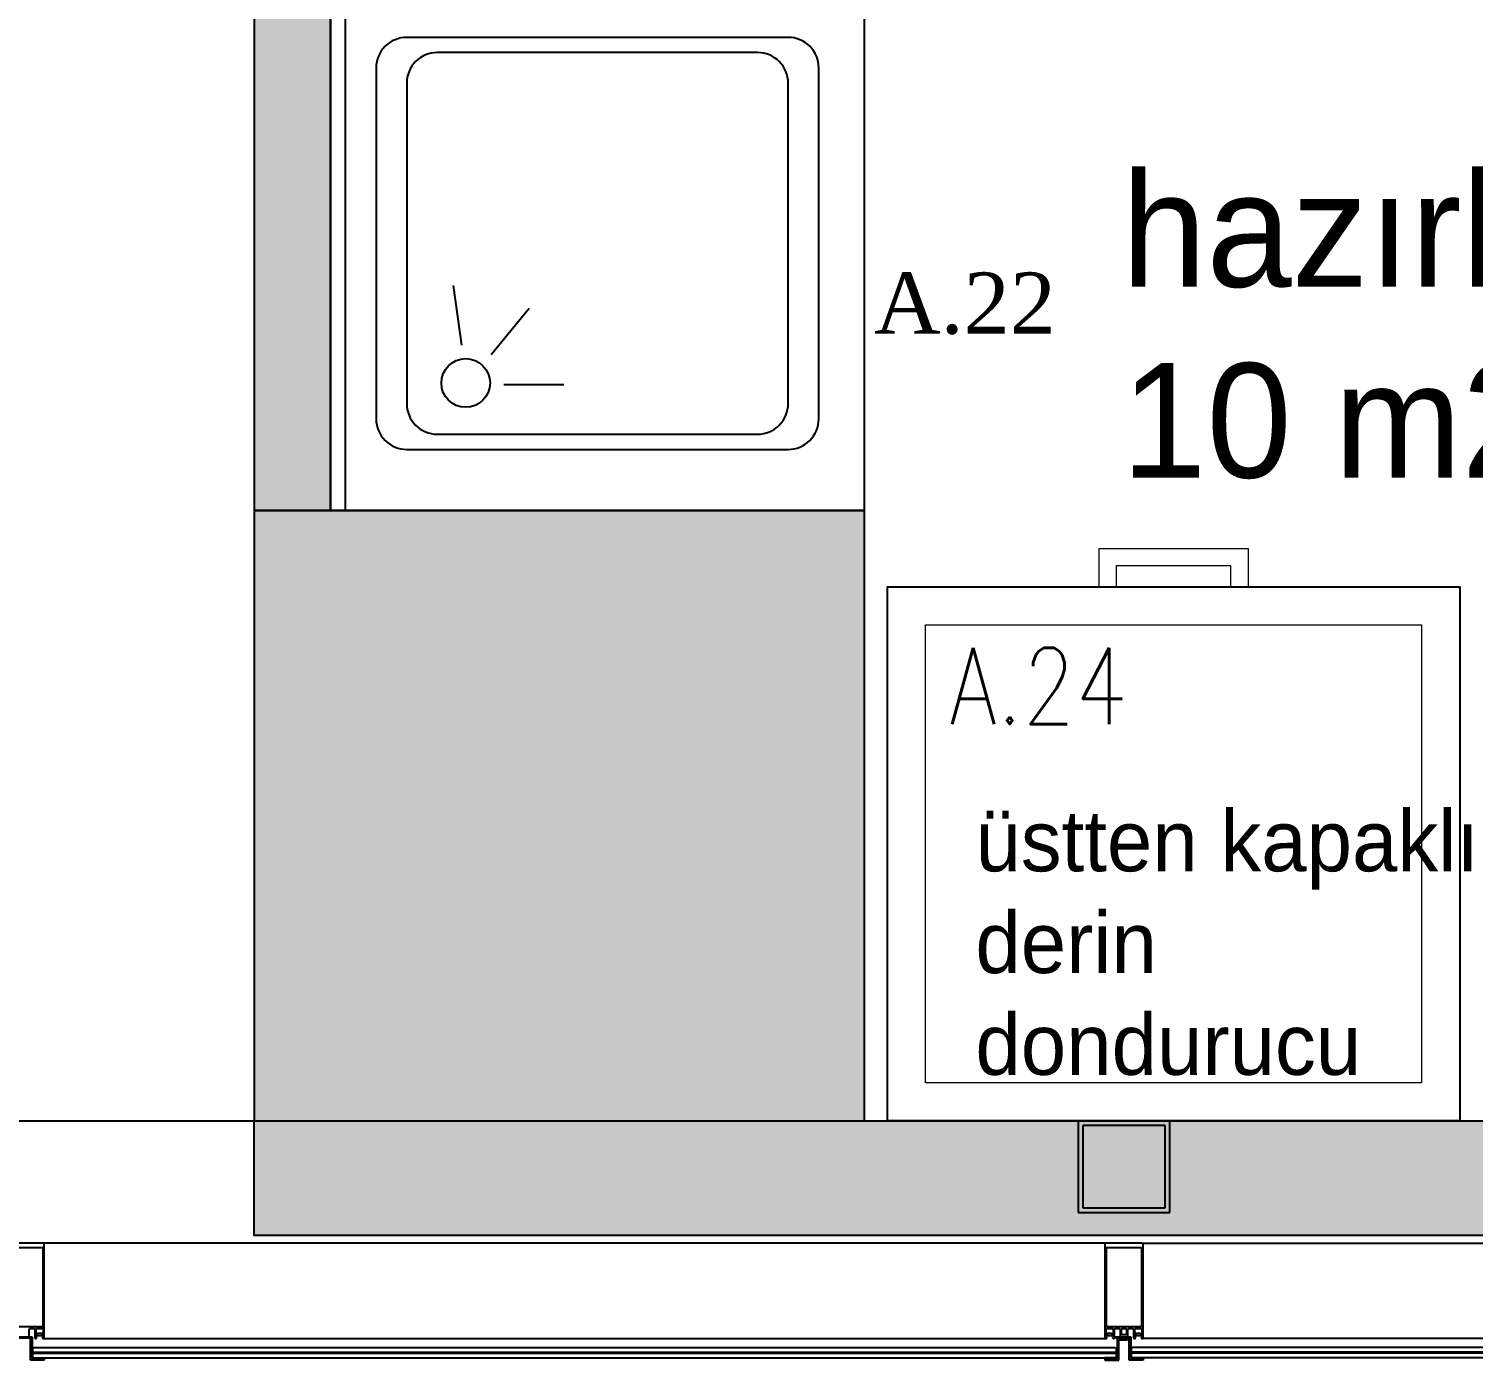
# Model space of a CAD drawing. Header units: inches. Extents: x 19839 to 37459, y -6108 to 838.
# Drawn here: x 34273.2 to 34462.5, y -4469.8 to -4295.4 of the extents above; entities that cross this region are included whole.
import ezdxf
from ezdxf.enums import TextEntityAlignment as Align

# ---------------------------------------------------------------- set-up
doc = ezdxf.new("R2010")
doc.units = ezdxf.units.IN
doc.header["$MEASUREMENT"] = 0
for name, color, linetype in [('-DWG_ANA', 7, 'Continuous'), ('01_Existing Wall Hatch', 251, 'Continuous'), ('192L00F11-S$1$2-sps-rcn', 2, 'Continuous'), ('AVM100_CEPHE_CELIK-TASIYICI-DUSEY', 2, 'Continuous'), ('AVM100_CEPHE_CELIK-TASIYICI-YATAY', 112, 'Continuous'), ('GYPSUM-ATA', 11, 'Continuous'), ('Kıtc-002 Çizgi', 7, 'Continuous'), ('S2000-026 Antet Yazı', 7, 'Continuous'), ('SANITARY-ATA', 144, 'Continuous'), ('TXT-ATA', 7, 'Continuous')]:
    doc.layers.add(name, color=color, linetype=linetype)
doc.layers.add('-DWG_DETAY1', color=7, linetype='Continuous', lineweight=9)
doc.layers.add('NO', color=7, linetype='Continuous', lineweight=30)
doc.styles.add('ATA', font='GOTHIC.TTF')
doc.styles.add('ROMANS', font='romans.shx', dxfattribs={"width": 0.8})
doc.styles.get("Standard").update_dxf_attribs({"font": 'arial.ttf'})

# ---------------------------------------------------------------- blocks, each defined once
blk = doc.blocks.new('asma 2')
at = {"layer": '01_Existing Wall Hatch'}
h = blk.add_hatch(color=0, dxfattribs=at)
h.dxf.hatch_style = 1
h.paths.add_polyline_path([(38803.74, 3733.95), (38723.74, 3733.95), (38723.74, 3653.95), (38803.74, 3653.95)])
at = {"color": 0}
for p, q in [((38696.1, 3637.95, 0), (38691.39, 3637.95, 0)), ((38696.21, 3637.91, 0), (38696.1, 3637.95, 0)), ((38835.39, 3637.95, 0), (38696.1, 3637.95)), ((38696.25, 3637.8, 0), (38696.21, 3637.91, 0)), ((38835.29, 3637.9, 0), (38835.25, 3637.8, 0)), ((38835.39, 3637.95, 0), (38835.29, 3637.9, 0)), ((38840.1, 3637.95, 0), (38835.39, 3637.95, 0)), ((38840.21, 3637.91, 0), (38840.1, 3637.95, 0)), ((38840.1, 3637.95, 0), (38979.39, 3637.95)), ((38840.25, 3637.8, 0), (38840.21, 3637.91, 0)), ((38691.46, 3637.37, 0), (38696.04, 3637.37, 0)), ((38696.04, 3637.37, 0), (38696.04, 3626.98, 0)), ((38696.25, 3625.45, 0), (38696.25, 3637.8, 0)), ((38835.25, 3637.8, 0), (38835.25, 3625.45, 0)), ((38835.46, 3626.98, 0), (38835.46, 3637.37, 0)), ((38835.46, 3637.37, 0), (38840.04, 3637.37, 0)), ((38840.04, 3637.37, 0), (38840.04, 3626.98, 0)), ((38840.25, 3625.45, 0), (38840.25, 3637.8, 0)), ((38696.04, 3626.98, 0), (38691.46, 3626.98, 0)), ((38694.25, 3626.6, 0), (38694.31, 3626.72, 0)), ((38694.25, 3625.68, 0), (38694.25, 3626.6, 0)), ((38694.31, 3626.72, 0), (38694.4, 3626.75, 0)), ((38694.4, 3626.75, 0), (38694.96, 3626.75, 0)), ((38694.96, 3626.75, 0), (38695.01, 3626.7, 0)), ((38695.01, 3626.7, 0), (38695.01, 3625.49, 0)), ((38695.16, 3626.75, 0), (38695.61, 3626.75, 0)), ((38695.16, 3626.18, 0), (38695.16, 3626.75, 0)), ((38695.61, 3626.75, 0), (38695.63, 3626.77, 0)), ((38695.63, 3626.77, 0), (38695.66, 3626.75, 0)), ((38695.66, 3626.75, 0), (38696.1, 3626.75, 0)), ((38696.1, 3626.75, 0), (38696.1, 3626.18, 0)), ((38835.4, 3626.18, 0), (38835.4, 3626.75, 0)), ((38835.4, 3626.75, 0), (38835.85, 3626.75, 0)), ((38840.04, 3626.98, 0), (38835.46, 3626.98, 0)), ((38835.85, 3626.75, 0), (38835.87, 3626.77, 0)), ((38835.87, 3626.77, 0), (38835.9, 3626.75, 0)), ((38835.9, 3626.75, 0), (38836.34, 3626.75, 0)), ((38836.34, 3626.75, 0), (38836.34, 3626.18, 0)), ((38836.49, 3626.7, 0), (38836.54, 3626.75, 0)), ((38836.49, 3625.49, 0), (38836.49, 3626.7, 0)), ((38836.54, 3626.75, 0), (38837.1, 3626.75, 0)), ((38837.1, 3626.75, 0), (38837.22, 3626.7, 0)), ((38837.22, 3626.7, 0), (38837.25, 3626.6, 0)), ((38837.25, 3626.6, 0), (38837.25, 3625.68, 0)), ((38837.43, 3626.7, 0), (38837.48, 3626.75, 0)), ((38837.43, 3625.96, 0), (38837.43, 3626.7, 0)), ((38837.48, 3626.75, 0), (38838.02, 3626.75, 0)), ((38838.02, 3626.75, 0), (38838.07, 3626.7, 0)), ((38838.07, 3626.7, 0), (38838.07, 3625.96, 0)), ((38838.25, 3626.6, 0), (38838.31, 3626.72, 0)), ((38838.25, 3625.68, 0), (38838.25, 3626.6, 0)), ((38838.31, 3626.72, 0), (38838.4, 3626.75, 0)), ((38838.4, 3626.75, 0), (38838.96, 3626.75, 0)), ((38838.96, 3626.75, 0), (38839.01, 3626.7, 0)), ((38839.01, 3626.7, 0), (38839.01, 3625.49, 0)), ((38839.16, 3626.75, 0), (38839.61, 3626.75, 0)), ((38839.16, 3626.18, 0), (38839.16, 3626.75, 0)), ((38839.61, 3626.75, 0), (38839.63, 3626.77, 0)), ((38839.63, 3626.77, 0), (38839.66, 3626.75, 0)), ((38839.66, 3626.75, 0), (38840.1, 3626.75, 0)), ((38840.1, 3626.75, 0), (38840.1, 3626.18, 0)), ((38692.64, 3625.68, 0), (38694.64, 3625.68, 0)), ((38694.44, 3625.48, 0), (38692.64, 3625.48, 0)), ((38694.44, 3622.62, 0), (38694.44, 3625.48, 0)), ((38694.64, 3625.68, 0), (38694.64, 3622.82, 0)), ((38695.01, 3625.49, 0), (38695.06, 3625.44, 0)), ((38695.06, 3625.44, 0), (38695.19, 3625.44, 0)), ((38695.28, 3626.18, 0), (38695.16, 3626.18, 0)), ((38695.16, 3625.59, 0), (38695.16, 3625.86, 0)), ((38695.16, 3625.86, 0), (38695.61, 3625.86, 0)), ((38695.28, 3625.59, 0), (38695.16, 3625.59, 0)), ((38695.19, 3625.44, 0), (38695.28, 3625.53, 0)), ((38695.21, 3626, 0), (38695.22, 3626.06, 0)), ((38695.25, 3625.97, 0), (38695.21, 3626, 0)), ((38695.22, 3626.06, 0), (38695.28, 3626.12, 0)), ((38695.29, 3625.99, 0), (38695.25, 3625.97, 0)), ((38695.28, 3626.12, 0), (38695.28, 3626.18, 0)), ((38695.28, 3625.53, 0), (38695.28, 3625.59, 0)), ((38695.39, 3626.09, 0), (38695.29, 3625.99, 0)), ((38695.46, 3626.12, 0), (38695.39, 3626.09, 0)), ((38695.8, 3626.12, 0), (38695.46, 3626.12, 0)), ((38695.61, 3625.86, 0), (38695.63, 3625.88, 0)), ((38695.63, 3625.88, 0), (38695.66, 3625.86, 0)), ((38695.66, 3625.86, 0), (38696.1, 3625.86, 0)), ((38695.87, 3626.09, 0), (38695.8, 3626.12, 0)), ((38695.98, 3625.99, 0), (38695.87, 3626.09, 0)), ((38696.1, 3626.18, 0), (38695.98, 3626.18, 0)), ((38695.98, 3626.18, 0), (38695.98, 3626.12, 0)), ((38695.98, 3626.12, 0), (38696.05, 3626.06, 0)), ((38696.01, 3625.97, 0), (38695.98, 3625.99, 0)), ((38696.1, 3625.59, 0), (38695.98, 3625.59, 0)), ((38695.98, 3625.59, 0), (38695.98, 3625.53, 0)), ((38695.98, 3625.53, 0), (38696.06, 3625.45, 0)), ((38696.06, 3626, 0), (38696.01, 3625.97, 0)), ((38696.05, 3626.06, 0), (38696.06, 3626, 0)), ((38696.06, 3625.45, 0), (38696.25, 3625.45, 0)), ((38696.1, 3625.86, 0), (38696.1, 3625.59, 0)), ((38696.25, 3625.45), (38835.25, 3625.45, 0)), ((38835.25, 3625.45, 0), (38835.44, 3625.45, 0)), ((38835.52, 3626.18, 0), (38835.4, 3626.18, 0)), ((38835.4, 3625.59, 0), (38835.4, 3625.86, 0)), ((38835.4, 3625.86, 0), (38835.85, 3625.86, 0)), ((38835.52, 3625.59, 0), (38835.4, 3625.59, 0)), ((38835.44, 3625.45, 0), (38835.52, 3625.53, 0)), ((38835.45, 3626, 0), (38835.46, 3626.06, 0)), ((38835.49, 3625.97, 0), (38835.45, 3626, 0)), ((38835.46, 3626.06, 0), (38835.52, 3626.12, 0)), ((38835.53, 3625.99, 0), (38835.49, 3625.97, 0)), ((38835.52, 3626.12, 0), (38835.52, 3626.18, 0)), ((38835.52, 3625.53, 0), (38835.52, 3625.59, 0)), ((38835.63, 3626.09, 0), (38835.53, 3625.99, 0)), ((38835.7, 3626.12, 0), (38835.63, 3626.09, 0)), ((38836.04, 3626.12, 0), (38835.7, 3626.12, 0)), ((38835.85, 3625.86, 0), (38835.87, 3625.88, 0)), ((38835.87, 3625.88, 0), (38835.9, 3625.86, 0)), ((38835.9, 3625.86, 0), (38836.34, 3625.86, 0)), ((38836.11, 3626.09, 0), (38836.04, 3626.12, 0)), ((38836.22, 3625.99, 0), (38836.11, 3626.09, 0)), ((38836.34, 3626.18, 0), (38836.22, 3626.18, 0)), ((38836.22, 3626.18, 0), (38836.22, 3626.12, 0)), ((38836.22, 3626.12, 0), (38836.29, 3626.06, 0)), ((38836.25, 3625.97, 0), (38836.22, 3625.99, 0)), ((38836.34, 3625.59, 0), (38836.22, 3625.59, 0)), ((38836.22, 3625.59, 0), (38836.22, 3625.53, 0)), ((38836.22, 3625.53, 0), (38836.31, 3625.44, 0)), ((38836.3, 3626, 0), (38836.25, 3625.97, 0)), ((38836.29, 3626.06, 0), (38836.3, 3626, 0)), ((38836.31, 3625.44, 0), (38836.44, 3625.44, 0)), ((38836.34, 3625.86, 0), (38836.34, 3625.59, 0)), ((38836.44, 3625.44, 0), (38836.49, 3625.49, 0)), ((38836.64, 3625.68, 0), (38838.64, 3625.68, 0)), ((38836.64, 3625.48, 0), (38836.64, 3625.68, 0)), ((38838.44, 3625.48, 0), (38836.64, 3625.48, 0)), ((38838.2, 3625.48, 0), (38836.86, 3625.48, 0)), ((38836.86, 3625.48, 0), (38836.86, 3622.82, 0)), ((38837.06, 3622.62, 0), (38837.06, 3625.28, 0)), ((38837.06, 3625.28, 0), (38838.2, 3625.28, 0)), ((38837.48, 3625.91, 0), (38837.43, 3625.96, 0)), ((38838.02, 3625.91, 0), (38837.48, 3625.91, 0)), ((38838.07, 3625.96, 0), (38838.02, 3625.91, 0)), ((38838.2, 3625.28, 0), (38838.2, 3625.48, 0)), ((38838.44, 3622.62, 0), (38838.44, 3625.48, 0)), ((38838.64, 3625.68, 0), (38838.64, 3622.82, 0)), ((38839.01, 3625.49, 0), (38839.06, 3625.44, 0)), ((38839.06, 3625.44, 0), (38839.19, 3625.44, 0)), ((38839.28, 3626.18, 0), (38839.16, 3626.18, 0)), ((38839.16, 3625.59, 0), (38839.16, 3625.86, 0)), ((38839.16, 3625.86, 0), (38839.61, 3625.86, 0)), ((38839.28, 3625.59, 0), (38839.16, 3625.59, 0)), ((38839.19, 3625.44, 0), (38839.28, 3625.53, 0)), ((38839.21, 3626, 0), (38839.22, 3626.06, 0)), ((38839.25, 3625.97, 0), (38839.21, 3626, 0)), ((38839.22, 3626.06, 0), (38839.28, 3626.12, 0)), ((38839.29, 3625.99, 0), (38839.25, 3625.97, 0)), ((38839.28, 3626.12, 0), (38839.28, 3626.18, 0)), ((38839.28, 3625.53, 0), (38839.28, 3625.59, 0)), ((38839.39, 3626.09, 0), (38839.29, 3625.99, 0)), ((38839.46, 3626.12, 0), (38839.39, 3626.09, 0)), ((38839.8, 3626.12, 0), (38839.46, 3626.12, 0)), ((38839.61, 3625.86, 0), (38839.63, 3625.88, 0)), ((38839.63, 3625.88, 0), (38839.66, 3625.86, 0)), ((38839.66, 3625.86, 0), (38840.1, 3625.86, 0)), ((38839.87, 3626.09, 0), (38839.8, 3626.12, 0)), ((38839.98, 3625.99, 0), (38839.87, 3626.09, 0)), ((38840.1, 3626.18, 0), (38839.98, 3626.18, 0)), ((38839.98, 3626.18, 0), (38839.98, 3626.12, 0)), ((38839.98, 3626.12, 0), (38840.05, 3626.06, 0)), ((38840.01, 3625.97, 0), (38839.98, 3625.99, 0)), ((38840.1, 3625.59, 0), (38839.98, 3625.59, 0)), ((38839.98, 3625.59, 0), (38839.98, 3625.53, 0)), ((38839.98, 3625.53, 0), (38840.06, 3625.45, 0)), ((38840.06, 3626, 0), (38840.01, 3625.97, 0)), ((38840.05, 3626.06, 0), (38840.06, 3626, 0)), ((38840.06, 3625.45, 0), (38840.25, 3625.45, 0)), ((38840.1, 3625.86, 0), (38840.1, 3625.59, 0)), ((38979.24, 3625.45), (38840.24, 3625.45, 0)), ((38694.64, 3624.13, 0), (38694.68, 3624.17, 0)), ((38694.64, 3624.09, 0), (38694.73, 3624.17, 0)), ((38694.74, 3624.17, 0), (38694.64, 3624.17, 0)), ((38694.64, 3624.17, 0), (38694.64, 3623.03, 0)), ((38694.64, 3624.04, 0), (38694.74, 3624.14, 0)), ((38694.74, 3624.04, 0), (38694.64, 3624.14, 0)), ((38694.64, 3624, 0), (38694.74, 3624.1, 0)), ((38694.74, 3624, 0), (38694.64, 3624.1, 0)), ((38694.64, 3623.95, 0), (38694.74, 3624.05, 0)), ((38694.74, 3623.95, 0), (38694.64, 3624.05, 0)), ((38694.64, 3623.91, 0), (38694.74, 3624.01, 0)), ((38694.74, 3623.91, 0), (38694.64, 3624.01, 0)), ((38694.64, 3623.86, 0), (38694.74, 3623.96, 0)), ((38694.74, 3623.86, 0), (38694.64, 3623.96, 0)), ((38694.64, 3623.82, 0), (38694.74, 3623.92, 0)), ((38694.74, 3623.82, 0), (38694.64, 3623.92, 0)), ((38694.64, 3623.77, 0), (38694.74, 3623.87, 0)), ((38694.74, 3623.77, 0), (38694.64, 3623.87, 0)), ((38694.64, 3623.73, 0), (38694.74, 3623.83, 0)), ((38694.74, 3623.73, 0), (38694.64, 3623.83, 0)), ((38694.64, 3623.68, 0), (38694.74, 3623.78, 0)), ((38694.74, 3623.68, 0), (38694.64, 3623.78, 0)), ((38694.64, 3623.64, 0), (38694.74, 3623.74, 0)), ((38694.74, 3623.64, 0), (38694.64, 3623.74, 0)), ((38694.64, 3623.59, 0), (38694.74, 3623.69, 0)), ((38694.74, 3623.59, 0), (38694.64, 3623.69, 0)), ((38694.64, 3623.55, 0), (38694.74, 3623.65, 0)), ((38694.74, 3623.55, 0), (38694.64, 3623.65, 0)), ((38694.64, 3623.5, 0), (38694.74, 3623.6, 0)), ((38694.74, 3623.5, 0), (38694.64, 3623.6, 0)), ((38694.64, 3623.46, 0), (38694.74, 3623.56, 0)), ((38694.74, 3623.46, 0), (38694.64, 3623.56, 0)), ((38694.64, 3623.41, 0), (38694.74, 3623.51, 0)), ((38694.74, 3623.41, 0), (38694.64, 3623.51, 0)), ((38694.64, 3623.37, 0), (38694.74, 3623.47, 0)), ((38694.74, 3623.37, 0), (38694.64, 3623.47, 0)), ((38694.64, 3623.32, 0), (38694.74, 3623.42, 0)), ((38694.74, 3623.32, 0), (38694.64, 3623.42, 0)), ((38694.64, 3623.28, 0), (38694.74, 3623.38, 0)), ((38694.74, 3623.28, 0), (38694.64, 3623.38, 0)), ((38694.64, 3623.23, 0), (38694.74, 3623.33, 0)), ((38694.74, 3623.23, 0), (38694.64, 3623.33, 0)), ((38694.64, 3623.19, 0), (38694.74, 3623.29, 0)), ((38694.74, 3623.19, 0), (38694.64, 3623.29, 0)), ((38694.64, 3623.14, 0), (38694.74, 3623.24, 0)), ((38694.74, 3623.14, 0), (38694.64, 3623.24, 0)), ((38694.64, 3623.1, 0), (38694.74, 3623.2, 0)), ((38694.74, 3623.1, 0), (38694.64, 3623.2, 0)), ((38694.64, 3623.05, 0), (38694.74, 3623.15, 0)), ((38694.74, 3623.05, 0), (38694.64, 3623.15, 0)), ((38694.72, 3623.03, 0), (38694.64, 3623.11, 0)), ((38694.68, 3623.03, 0), (38694.64, 3623.06, 0)), ((38694.64, 3623.03, 0), (38694.74, 3623.03, 0)), ((38694.64, 3622.82, 0), (38696.25, 3622.82, 0)), ((38694.74, 3624.09, 0), (38694.66, 3624.17, 0)), ((38694.67, 3623.03, 0), (38694.74, 3623.11, 0)), ((38694.74, 3624.13, 0), (38694.71, 3624.17, 0)), ((38694.71, 3623.03, 0), (38694.74, 3623.06, 0)), ((38694.84, 3624.27, 0), (38694.74, 3624.17, 0)), ((38694.74, 3623.02, 0), (38694.74, 3624.17, 0)), ((38694.74, 3623.03, 0), (38694.74, 3624.17, 0)), ((38694.74, 3623.67, 0), (38836.74, 3623.67, 0)), ((38694.74, 3623.52, 0), (38836.74, 3623.52, 0)), ((38694.84, 3622.92, 0), (38694.74, 3623.02, 0)), ((38694.84, 3624.27, 0), (38836.64, 3624.27, 0)), ((38694.84, 3622.92, 0), (38836.64, 3622.92, 0)), ((38694.84, 3622.9, 0), (38694.87, 3622.92, 0)), ((38694.84, 3622.85, 0), (38694.91, 3622.92, 0)), ((38694.84, 3622.92, 0), (38696.25, 3622.92, 0)), ((38694.84, 3622.82, 0), (38694.84, 3622.92, 0)), ((38694.94, 3622.82, 0), (38694.84, 3622.91, 0)), ((38694.89, 3622.82, 0), (38694.84, 3622.86, 0)), ((38694.85, 3622.82, 0), (38694.84, 3622.82, 0)), ((38696.25, 3622.82, 0), (38694.84, 3622.82, 0)), ((38694.85, 3622.82, 0), (38694.95, 3622.92, 0)), ((38694.98, 3622.82, 0), (38694.88, 3622.92, 0)), ((38694.9, 3622.82, 0), (38695, 3622.92, 0)), ((38695.03, 3622.82, 0), (38694.93, 3622.92, 0)), ((38694.94, 3622.82, 0), (38695.04, 3622.92, 0)), ((38695.07, 3622.82, 0), (38694.97, 3622.92, 0)), ((38694.99, 3622.82, 0), (38695.09, 3622.92, 0)), ((38695.12, 3622.82, 0), (38695.02, 3622.92, 0)), ((38695.03, 3622.82, 0), (38695.13, 3622.92, 0)), ((38695.16, 3622.82, 0), (38695.06, 3622.92, 0)), ((38695.08, 3622.82, 0), (38695.18, 3622.92, 0)), ((38695.21, 3622.82, 0), (38695.11, 3622.92, 0)), ((38695.12, 3622.82, 0), (38695.22, 3622.92, 0)), ((38695.25, 3622.82, 0), (38695.15, 3622.92, 0)), ((38695.17, 3622.82, 0), (38695.27, 3622.92, 0)), ((38695.3, 3622.82, 0), (38695.2, 3622.92, 0)), ((38695.21, 3622.82, 0), (38695.31, 3622.92, 0)), ((38695.34, 3622.82, 0), (38695.24, 3622.92, 0)), ((38695.26, 3622.82, 0), (38695.36, 3622.92, 0)), ((38695.39, 3622.82, 0), (38695.29, 3622.92, 0)), ((38695.3, 3622.82, 0), (38695.4, 3622.92, 0)), ((38695.43, 3622.82, 0), (38695.33, 3622.92, 0)), ((38695.35, 3622.82, 0), (38695.45, 3622.92, 0)), ((38695.48, 3622.82, 0), (38695.38, 3622.92, 0)), ((38695.39, 3622.82, 0), (38695.49, 3622.92, 0)), ((38695.52, 3622.82, 0), (38695.42, 3622.92, 0)), ((38695.44, 3622.82, 0), (38695.54, 3622.92, 0)), ((38695.57, 3622.82, 0), (38695.47, 3622.92, 0)), ((38695.48, 3622.82, 0), (38695.58, 3622.92, 0)), ((38695.61, 3622.82, 0), (38695.51, 3622.92, 0)), ((38695.53, 3622.82, 0), (38695.63, 3622.92, 0)), ((38695.66, 3622.82, 0), (38695.56, 3622.92, 0)), ((38695.57, 3622.82, 0), (38695.67, 3622.92, 0)), ((38695.7, 3622.82, 0), (38695.6, 3622.92, 0)), ((38695.62, 3622.82, 0), (38695.72, 3622.92, 0)), ((38695.75, 3622.82, 0), (38695.65, 3622.92, 0)), ((38695.66, 3622.82, 0), (38695.76, 3622.92, 0)), ((38695.79, 3622.82, 0), (38695.69, 3622.92, 0)), ((38695.71, 3622.82, 0), (38695.81, 3622.92, 0)), ((38695.84, 3622.82, 0), (38695.74, 3622.92, 0)), ((38695.75, 3622.82, 0), (38695.85, 3622.92, 0)), ((38695.88, 3622.82, 0), (38695.78, 3622.92, 0)), ((38695.8, 3622.82, 0), (38695.9, 3622.92, 0)), ((38695.93, 3622.82, 0), (38695.83, 3622.92, 0)), ((38695.84, 3622.82, 0), (38695.94, 3622.92, 0)), ((38695.97, 3622.82, 0), (38695.87, 3622.92, 0)), ((38695.89, 3622.82, 0), (38695.99, 3622.92, 0)), ((38696.02, 3622.82, 0), (38695.92, 3622.92, 0)), ((38695.93, 3622.82, 0), (38696.03, 3622.92, 0)), ((38696.06, 3622.82, 0), (38695.96, 3622.92, 0)), ((38695.98, 3622.82, 0), (38696.08, 3622.92, 0)), ((38696.1, 3622.82, 0), (38696, 3622.92, 0)), ((38696.02, 3622.82, 0), (38696.12, 3622.92, 0)), ((38696.15, 3622.82, 0), (38696.05, 3622.92, 0)), ((38696.07, 3622.82, 0), (38696.17, 3622.92, 0)), ((38696.19, 3622.82, 0), (38696.09, 3622.92, 0)), ((38696.11, 3622.82, 0), (38696.21, 3622.92, 0)), ((38696.24, 3622.82, 0), (38696.14, 3622.92, 0)), ((38696.16, 3622.82, 0), (38696.25, 3622.91, 0)), ((38696.25, 3622.85, 0), (38696.18, 3622.92, 0)), ((38696.2, 3622.82, 0), (38696.25, 3622.87, 0)), ((38696.25, 3622.89, 0), (38696.23, 3622.92, 0)), ((38696.25, 3622.92, 0), (38696.25, 3622.82, 0)), ((38696.25, 3622.82, 0), (38696.25, 3622.82, 0)), ((38696.25, 3622.82, 0), (38696.25, 3622.62, 0)), ((38835.25, 3622.89, 0), (38835.27, 3622.92, 0)), ((38835.25, 3622.85, 0), (38835.32, 3622.92, 0)), ((38836.66, 3622.92, 0), (38835.25, 3622.92, 0)), ((38835.25, 3622.92, 0), (38835.25, 3622.82, 0)), ((38835.35, 3622.82, 0), (38835.25, 3622.91, 0)), ((38835.3, 3622.82, 0), (38835.25, 3622.87, 0)), ((38835.26, 3622.82, 0), (38835.25, 3622.82, 0)), ((38835.25, 3622.82, 0), (38836.66, 3622.82, 0)), ((38836.86, 3622.82, 0), (38835.25, 3622.82, 0)), ((38835.25, 3622.82, 0), (38835.25, 3622.62, 0)), ((38835.26, 3622.82, 0), (38835.36, 3622.92, 0)), ((38835.39, 3622.82, 0), (38835.29, 3622.92, 0)), ((38835.31, 3622.82, 0), (38835.41, 3622.92, 0)), ((38835.44, 3622.82, 0), (38835.34, 3622.92, 0)), ((38835.35, 3622.82, 0), (38835.45, 3622.92, 0)), ((38835.48, 3622.82, 0), (38835.38, 3622.92, 0)), ((38835.4, 3622.82, 0), (38835.5, 3622.92, 0)), ((38835.53, 3622.82, 0), (38835.43, 3622.92, 0)), ((38835.44, 3622.82, 0), (38835.54, 3622.92, 0)), ((38835.57, 3622.82, 0), (38835.47, 3622.92, 0)), ((38835.49, 3622.82, 0), (38835.59, 3622.92, 0)), ((38835.62, 3622.82, 0), (38835.52, 3622.92, 0)), ((38835.53, 3622.82, 0), (38835.63, 3622.92, 0)), ((38835.66, 3622.82, 0), (38835.56, 3622.92, 0)), ((38835.58, 3622.82, 0), (38835.68, 3622.92, 0)), ((38835.7, 3622.82, 0), (38835.6, 3622.92, 0)), ((38835.62, 3622.82, 0), (38835.72, 3622.92, 0)), ((38835.75, 3622.82, 0), (38835.65, 3622.92, 0)), ((38835.67, 3622.82, 0), (38835.77, 3622.92, 0)), ((38835.79, 3622.82, 0), (38835.69, 3622.92, 0)), ((38835.71, 3622.82, 0), (38835.81, 3622.92, 0)), ((38835.84, 3622.82, 0), (38835.74, 3622.92, 0)), ((38835.76, 3622.82, 0), (38835.86, 3622.92, 0)), ((38835.88, 3622.82, 0), (38835.78, 3622.92, 0)), ((38835.8, 3622.82, 0), (38835.9, 3622.92, 0)), ((38835.93, 3622.82, 0), (38835.83, 3622.92, 0)), ((38835.85, 3622.82, 0), (38835.95, 3622.92, 0)), ((38835.97, 3622.82, 0), (38835.87, 3622.92, 0)), ((38835.89, 3622.82, 0), (38835.99, 3622.92, 0)), ((38836.02, 3622.82, 0), (38835.92, 3622.92, 0)), ((38835.94, 3622.82, 0), (38836.04, 3622.92, 0)), ((38836.06, 3622.82, 0), (38835.96, 3622.92, 0)), ((38835.98, 3622.82, 0), (38836.08, 3622.92, 0)), ((38836.11, 3622.82, 0), (38836.01, 3622.92, 0)), ((38836.03, 3622.82, 0), (38836.13, 3622.92, 0)), ((38836.15, 3622.82, 0), (38836.05, 3622.92, 0)), ((38836.07, 3622.82, 0), (38836.17, 3622.92, 0)), ((38836.2, 3622.82, 0), (38836.1, 3622.92, 0)), ((38836.12, 3622.82, 0), (38836.22, 3622.92, 0)), ((38836.24, 3622.82, 0), (38836.14, 3622.92, 0)), ((38836.16, 3622.82, 0), (38836.26, 3622.92, 0)), ((38836.29, 3622.82, 0), (38836.19, 3622.92, 0)), ((38836.21, 3622.82, 0), (38836.31, 3622.92, 0)), ((38836.33, 3622.82, 0), (38836.23, 3622.92, 0)), ((38836.25, 3622.82, 0), (38836.35, 3622.92, 0)), ((38836.38, 3622.82, 0), (38836.28, 3622.92, 0)), ((38836.3, 3622.82, 0), (38836.4, 3622.92, 0)), ((38836.42, 3622.82, 0), (38836.32, 3622.92, 0)), ((38836.34, 3622.82, 0), (38836.44, 3622.92, 0)), ((38836.47, 3622.82, 0), (38836.37, 3622.92, 0)), ((38836.39, 3622.82, 0), (38836.49, 3622.92, 0)), ((38836.51, 3622.82, 0), (38836.41, 3622.92, 0)), ((38836.43, 3622.82, 0), (38836.53, 3622.92, 0)), ((38836.56, 3622.82, 0), (38836.46, 3622.92, 0)), ((38836.48, 3622.82, 0), (38836.58, 3622.92, 0)), ((38836.6, 3622.82, 0), (38836.5, 3622.92, 0)), ((38836.52, 3622.82, 0), (38836.62, 3622.92, 0)), ((38836.65, 3622.82, 0), (38836.55, 3622.92, 0)), ((38836.57, 3622.82, 0), (38836.66, 3622.91, 0)), ((38836.66, 3622.85, 0), (38836.59, 3622.92, 0)), ((38836.61, 3622.82, 0), (38836.66, 3622.86, 0)), ((38836.66, 3622.9, 0), (38836.64, 3622.92, 0)), ((38836.65, 3622.82, 0), (38836.66, 3622.82, 0)), ((38836.66, 3624.27, 0), (38836.76, 3624.17, 0)), ((38836.66, 3622.92, 0), (38836.76, 3623.02, 0)), ((38836.66, 3622.82, 0), (38836.66, 3622.92, 0)), ((38836.76, 3623.02, 0), (38836.76, 3624.17, 0)), ((38836.76, 3624.13, 0), (38836.79, 3624.17, 0)), ((38836.76, 3624.09, 0), (38836.84, 3624.17, 0)), ((38836.76, 3624.17, 0), (38836.86, 3624.17, 0)), ((38836.76, 3623.03, 0), (38836.76, 3624.17, 0)), ((38836.86, 3624.04, 0), (38836.76, 3624.14, 0)), ((38836.76, 3624.04, 0), (38836.86, 3624.14, 0)), ((38836.86, 3624, 0), (38836.76, 3624.1, 0)), ((38836.76, 3624, 0), (38836.86, 3624.1, 0)), ((38836.86, 3623.95, 0), (38836.76, 3624.05, 0)), ((38836.76, 3623.95, 0), (38836.86, 3624.05, 0)), ((38836.86, 3623.91, 0), (38836.76, 3624.01, 0)), ((38836.76, 3623.91, 0), (38836.86, 3624.01, 0)), ((38836.86, 3623.86, 0), (38836.76, 3623.96, 0)), ((38836.76, 3623.86, 0), (38836.86, 3623.96, 0)), ((38836.86, 3623.82, 0), (38836.76, 3623.92, 0)), ((38836.76, 3623.82, 0), (38836.86, 3623.92, 0)), ((38836.86, 3623.77, 0), (38836.76, 3623.87, 0)), ((38836.76, 3623.77, 0), (38836.86, 3623.87, 0)), ((38836.86, 3623.73, 0), (38836.76, 3623.83, 0)), ((38836.76, 3623.73, 0), (38836.86, 3623.83, 0)), ((38836.86, 3623.68, 0), (38836.76, 3623.78, 0)), ((38836.76, 3623.68, 0), (38836.86, 3623.78, 0)), ((38836.86, 3623.64, 0), (38836.76, 3623.74, 0)), ((38836.76, 3623.64, 0), (38836.86, 3623.74, 0)), ((38836.86, 3623.59, 0), (38836.76, 3623.69, 0)), ((38836.76, 3623.59, 0), (38836.86, 3623.69, 0)), ((38836.86, 3623.55, 0), (38836.76, 3623.65, 0)), ((38836.76, 3623.55, 0), (38836.86, 3623.65, 0)), ((38836.86, 3623.5, 0), (38836.76, 3623.6, 0)), ((38836.76, 3623.5, 0), (38836.86, 3623.6, 0)), ((38836.86, 3623.46, 0), (38836.76, 3623.56, 0)), ((38836.76, 3623.46, 0), (38836.86, 3623.56, 0)), ((38836.86, 3623.41, 0), (38836.76, 3623.51, 0)), ((38836.76, 3623.41, 0), (38836.86, 3623.51, 0)), ((38836.86, 3623.37, 0), (38836.76, 3623.47, 0)), ((38836.76, 3623.37, 0), (38836.86, 3623.47, 0)), ((38836.86, 3623.32, 0), (38836.76, 3623.42, 0)), ((38836.76, 3623.32, 0), (38836.86, 3623.42, 0)), ((38836.86, 3623.28, 0), (38836.76, 3623.38, 0)), ((38836.76, 3623.28, 0), (38836.86, 3623.38, 0)), ((38836.86, 3623.23, 0), (38836.76, 3623.33, 0)), ((38836.76, 3623.23, 0), (38836.86, 3623.33, 0)), ((38836.86, 3623.19, 0), (38836.76, 3623.29, 0)), ((38836.76, 3623.19, 0), (38836.86, 3623.29, 0)), ((38836.86, 3623.14, 0), (38836.76, 3623.24, 0)), ((38836.76, 3623.14, 0), (38836.86, 3623.24, 0)), ((38836.86, 3623.1, 0), (38836.76, 3623.2, 0)), ((38836.76, 3623.1, 0), (38836.86, 3623.2, 0)), ((38836.86, 3623.05, 0), (38836.76, 3623.15, 0)), ((38836.76, 3623.05, 0), (38836.86, 3623.15, 0)), ((38836.84, 3623.03, 0), (38836.76, 3623.11, 0)), ((38836.79, 3623.03, 0), (38836.76, 3623.06, 0)), ((38836.86, 3623.03, 0), (38836.76, 3623.03, 0)), ((38836.86, 3624.09, 0), (38836.78, 3624.17, 0)), ((38836.78, 3623.03, 0), (38836.86, 3623.11, 0)), ((38836.86, 3624.13, 0), (38836.82, 3624.17, 0)), ((38836.83, 3623.03, 0), (38836.86, 3623.06, 0)), ((38836.86, 3624.17, 0), (38836.86, 3623.03, 0)), ((38838.64, 3624.13, 0), (38838.68, 3624.17, 0)), ((38838.64, 3624.09, 0), (38838.73, 3624.17, 0)), ((38838.74, 3624.17, 0), (38838.64, 3624.17, 0)), ((38838.64, 3624.17, 0), (38838.64, 3623.03, 0)), ((38838.64, 3624.04, 0), (38838.74, 3624.14, 0)), ((38838.74, 3624.04, 0), (38838.64, 3624.14, 0)), ((38838.64, 3624, 0), (38838.74, 3624.1, 0)), ((38838.74, 3624, 0), (38838.64, 3624.1, 0)), ((38838.64, 3623.95, 0), (38838.74, 3624.05, 0)), ((38838.74, 3623.95, 0), (38838.64, 3624.05, 0)), ((38838.64, 3623.91, 0), (38838.74, 3624.01, 0)), ((38838.74, 3623.91, 0), (38838.64, 3624.01, 0)), ((38838.64, 3623.86, 0), (38838.74, 3623.96, 0)), ((38838.74, 3623.86, 0), (38838.64, 3623.96, 0)), ((38838.64, 3623.82, 0), (38838.74, 3623.92, 0)), ((38838.74, 3623.82, 0), (38838.64, 3623.92, 0)), ((38838.64, 3623.77, 0), (38838.74, 3623.87, 0)), ((38838.74, 3623.77, 0), (38838.64, 3623.87, 0)), ((38838.64, 3623.73, 0), (38838.74, 3623.83, 0)), ((38838.74, 3623.73, 0), (38838.64, 3623.83, 0)), ((38838.64, 3623.68, 0), (38838.74, 3623.78, 0)), ((38838.74, 3623.68, 0), (38838.64, 3623.78, 0)), ((38838.64, 3623.64, 0), (38838.74, 3623.74, 0)), ((38838.74, 3623.64, 0), (38838.64, 3623.74, 0)), ((38838.64, 3623.59, 0), (38838.74, 3623.69, 0)), ((38838.74, 3623.59, 0), (38838.64, 3623.69, 0)), ((38838.64, 3623.55, 0), (38838.74, 3623.65, 0)), ((38838.74, 3623.55, 0), (38838.64, 3623.65, 0)), ((38838.64, 3623.5, 0), (38838.74, 3623.6, 0)), ((38838.74, 3623.5, 0), (38838.64, 3623.6, 0)), ((38838.64, 3623.46, 0), (38838.74, 3623.56, 0)), ((38838.74, 3623.46, 0), (38838.64, 3623.56, 0)), ((38838.64, 3623.41, 0), (38838.74, 3623.51, 0)), ((38838.74, 3623.41, 0), (38838.64, 3623.51, 0)), ((38838.64, 3623.37, 0), (38838.74, 3623.47, 0)), ((38838.74, 3623.37, 0), (38838.64, 3623.47, 0)), ((38838.64, 3623.32, 0), (38838.74, 3623.42, 0)), ((38838.74, 3623.32, 0), (38838.64, 3623.42, 0)), ((38838.64, 3623.28, 0), (38838.74, 3623.38, 0)), ((38838.74, 3623.28, 0), (38838.64, 3623.38, 0)), ((38838.64, 3623.23, 0), (38838.74, 3623.33, 0)), ((38838.74, 3623.23, 0), (38838.64, 3623.33, 0)), ((38838.64, 3623.19, 0), (38838.74, 3623.29, 0)), ((38838.74, 3623.19, 0), (38838.64, 3623.29, 0)), ((38838.64, 3623.14, 0), (38838.74, 3623.24, 0)), ((38838.74, 3623.14, 0), (38838.64, 3623.24, 0)), ((38838.64, 3623.1, 0), (38838.74, 3623.2, 0)), ((38838.74, 3623.1, 0), (38838.64, 3623.2, 0)), ((38838.64, 3623.05, 0), (38838.74, 3623.15, 0)), ((38838.74, 3623.05, 0), (38838.64, 3623.15, 0)), ((38838.72, 3623.03, 0), (38838.64, 3623.11, 0)), ((38838.68, 3623.03, 0), (38838.64, 3623.06, 0)), ((38838.64, 3623.03, 0), (38838.74, 3623.03, 0)), ((38838.64, 3622.82, 0), (38840.25, 3622.82, 0)), ((38838.74, 3624.09, 0), (38838.66, 3624.17, 0)), ((38838.67, 3623.03, 0), (38838.74, 3623.11, 0)), ((38838.74, 3624.13, 0), (38838.71, 3624.17, 0)), ((38838.71, 3623.03, 0), (38838.74, 3623.06, 0)), ((38838.84, 3624.27, 0), (38838.74, 3624.17, 0)), ((38838.74, 3623.02, 0), (38838.74, 3624.17, 0)), ((38838.74, 3623.03, 0), (38838.74, 3624.17, 0)), ((38980.74, 3623.67, 0), (38838.74, 3623.67, 0)), ((38980.74, 3623.52, 0), (38838.74, 3623.52, 0)), ((38838.84, 3622.92, 0), (38838.74, 3623.02, 0)), ((38980.64, 3624.27, 0), (38838.84, 3624.27, 0)), ((38838.84, 3622.9, 0), (38838.87, 3622.92, 0)), ((38838.84, 3622.85, 0), (38838.91, 3622.92, 0)), ((38838.84, 3622.92, 0), (38840.25, 3622.92, 0)), ((38838.84, 3622.82, 0), (38838.84, 3622.92, 0)), ((38980.64, 3622.92, 0), (38838.84, 3622.92, 0)), ((38838.94, 3622.82, 0), (38838.84, 3622.91, 0)), ((38838.89, 3622.82, 0), (38838.84, 3622.86, 0)), ((38838.85, 3622.82, 0), (38838.84, 3622.82, 0)), ((38840.25, 3622.82, 0), (38838.84, 3622.82, 0)), ((38838.85, 3622.82, 0), (38838.95, 3622.92, 0)), ((38838.98, 3622.82, 0), (38838.88, 3622.92, 0)), ((38838.9, 3622.82, 0), (38839, 3622.92, 0)), ((38839.03, 3622.82, 0), (38838.93, 3622.92, 0)), ((38838.94, 3622.82, 0), (38839.04, 3622.92, 0)), ((38839.07, 3622.82, 0), (38838.97, 3622.92, 0)), ((38838.99, 3622.82, 0), (38839.09, 3622.92, 0)), ((38839.12, 3622.82, 0), (38839.02, 3622.92, 0)), ((38839.03, 3622.82, 0), (38839.13, 3622.92, 0)), ((38839.16, 3622.82, 0), (38839.06, 3622.92, 0)), ((38839.08, 3622.82, 0), (38839.18, 3622.92, 0)), ((38839.21, 3622.82, 0), (38839.11, 3622.92, 0)), ((38839.12, 3622.82, 0), (38839.22, 3622.92, 0)), ((38839.25, 3622.82, 0), (38839.15, 3622.92, 0)), ((38839.17, 3622.82, 0), (38839.27, 3622.92, 0)), ((38839.3, 3622.82, 0), (38839.2, 3622.92, 0)), ((38839.21, 3622.82, 0), (38839.31, 3622.92, 0)), ((38839.34, 3622.82, 0), (38839.24, 3622.92, 0)), ((38839.26, 3622.82, 0), (38839.36, 3622.92, 0)), ((38839.39, 3622.82, 0), (38839.29, 3622.92, 0)), ((38839.3, 3622.82, 0), (38839.4, 3622.92, 0)), ((38839.43, 3622.82, 0), (38839.33, 3622.92, 0)), ((38839.35, 3622.82, 0), (38839.45, 3622.92, 0)), ((38839.48, 3622.82, 0), (38839.38, 3622.92, 0)), ((38839.39, 3622.82, 0), (38839.49, 3622.92, 0)), ((38839.52, 3622.82, 0), (38839.42, 3622.92, 0)), ((38839.44, 3622.82, 0), (38839.54, 3622.92, 0)), ((38839.57, 3622.82, 0), (38839.47, 3622.92, 0)), ((38839.48, 3622.82, 0), (38839.58, 3622.92, 0)), ((38839.61, 3622.82, 0), (38839.51, 3622.92, 0)), ((38839.53, 3622.82, 0), (38839.63, 3622.92, 0)), ((38839.66, 3622.82, 0), (38839.56, 3622.92, 0)), ((38839.57, 3622.82, 0), (38839.67, 3622.92, 0)), ((38839.7, 3622.82, 0), (38839.6, 3622.92, 0)), ((38839.62, 3622.82, 0), (38839.72, 3622.92, 0)), ((38839.75, 3622.82, 0), (38839.65, 3622.92, 0)), ((38839.66, 3622.82, 0), (38839.76, 3622.92, 0)), ((38839.79, 3622.82, 0), (38839.69, 3622.92, 0)), ((38839.71, 3622.82, 0), (38839.81, 3622.92, 0)), ((38839.84, 3622.82, 0), (38839.74, 3622.92, 0)), ((38839.75, 3622.82, 0), (38839.85, 3622.92, 0)), ((38839.88, 3622.82, 0), (38839.78, 3622.92, 0)), ((38839.8, 3622.82, 0), (38839.9, 3622.92, 0)), ((38839.93, 3622.82, 0), (38839.83, 3622.92, 0)), ((38839.84, 3622.82, 0), (38839.94, 3622.92, 0)), ((38839.97, 3622.82, 0), (38839.87, 3622.92, 0)), ((38839.89, 3622.82, 0), (38839.99, 3622.92, 0)), ((38840.02, 3622.82, 0), (38839.92, 3622.92, 0)), ((38839.93, 3622.82, 0), (38840.03, 3622.92, 0)), ((38840.06, 3622.82, 0), (38839.96, 3622.92, 0)), ((38839.98, 3622.82, 0), (38840.08, 3622.92, 0)), ((38840.1, 3622.82, 0), (38840, 3622.92, 0)), ((38840.02, 3622.82, 0), (38840.12, 3622.92, 0)), ((38840.15, 3622.82, 0), (38840.05, 3622.92, 0)), ((38840.07, 3622.82, 0), (38840.17, 3622.92, 0)), ((38840.19, 3622.82, 0), (38840.09, 3622.92, 0)), ((38840.11, 3622.82, 0), (38840.21, 3622.92, 0)), ((38840.24, 3622.82, 0), (38840.14, 3622.92, 0)), ((38840.16, 3622.82, 0), (38840.25, 3622.91, 0)), ((38840.25, 3622.85, 0), (38840.18, 3622.92, 0)), ((38840.2, 3622.82, 0), (38840.25, 3622.87, 0)), ((38840.25, 3622.89, 0), (38840.23, 3622.92, 0)), ((38840.25, 3622.92, 0), (38840.25, 3622.82, 0)), ((38840.25, 3622.82, 0), (38840.25, 3622.82, 0)), ((38840.25, 3622.82, 0), (38840.25, 3622.62, 0)), ((38696.25, 3622.62, 0), (38694.44, 3622.62, 0)), ((38835.25, 3622.62, 0), (38837.06, 3622.62, 0)), ((38840.25, 3622.62, 0), (38838.44, 3622.62, 0))]:
    blk.add_line(p, q, dxfattribs=at)
at = {"layer": '192L00F11-S$1$2-sps-rcn', "color": 0}
for p, q in [((38723.74, 3733.95, 0), (38723.74, 3653.95, 0)), ((38803.74, 3733.95, 0), (38723.74, 3733.95, 0)), ((38803.74, 3653.95, 0), (38803.74, 3733.95, 0)), ((38723.74, 3653.95, 0), (38803.74, 3653.95, 0))]:
    blk.add_line(p, q, dxfattribs=at)
at = {"layer": 'AVM100_CEPHE_CELIK-TASIYICI-DUSEY', "color": 0}
for p, q in [((38831.74, 3653.95, 0), (38831.74, 3641.95, 0)), ((38843.74, 3653.95, 0), (38831.74, 3653.95, 0)), ((38831.74, 3653.95, 0), (38831.74, 3641.95, 0)), ((38843.74, 3653.95, 0), (38831.74, 3653.95, 0)), ((38832.34, 3653.35, 0), (38832.34, 3642.55, 0)), ((38843.14, 3653.35, 0), (38832.34, 3653.35, 0)), ((38832.34, 3653.35, 0), (38832.34, 3642.55, 0)), ((38843.14, 3653.35, 0), (38832.34, 3653.35, 0)), ((38843.14, 3642.55, 0), (38843.14, 3653.35, 0)), ((38843.14, 3642.55, 0), (38843.14, 3653.35, 0)), ((38843.74, 3641.95, 0), (38843.74, 3653.95, 0)), ((38843.74, 3641.95, 0), (38843.74, 3653.95, 0)), ((38831.74, 3641.95, 0), (38843.74, 3641.95, 0)), ((38831.74, 3641.95, 0), (38843.74, 3641.95, 0)), ((38832.34, 3642.55, 0), (38843.14, 3642.55, 0)), ((38832.34, 3642.55, 0), (38843.14, 3642.55, 0))]:
    blk.add_line(p, q, dxfattribs=at)
at = {"layer": 'AVM100_CEPHE_CELIK-TASIYICI-YATAY', "color": 0}
for p, q in [((38358.74, 3653.95, 0), (38830.24, 3653.95, 0)), ((38358.74, 3653.95, 0), (38830.24, 3653.95, 0)), ((38845.24, 3653.95, 0), (39406.24, 3653.95, 0))]:
    blk.add_line(p, q, dxfattribs=at)
blk = doc.blocks.new('1ug-UDD200')
at = {"layer": '-DWG_ANA', "color": 0}
blk.add_lwpolyline([(0, 0), (75, 0), (75, -70), (0, -70)], close=True, dxfattribs=at)
at = {"layer": '-DWG_DETAY1', "color": 0}
blk.add_lwpolyline([(5, -5), (70, -5), (70, -65), (5, -65)], close=True, dxfattribs=at)
for points in [[(27.74, -75), (27.74, -70)], [(30, -70), (30, -72.74)], [(45, -72.74), (45, -70)], [(47.26, -70), (47.26, -75)], [(30, -72.74), (45, -72.74)], [(47.26, -75), (27.74, -75)]]:
    blk.add_lwpolyline(points, dxfattribs=at)
at = {"layer": 'NO', "linetype": 'Continuous', "style": 'ROMANS', "width": 0.8}
blk.add_attdef('NO', text='', height=10, dxfattribs=at).set_placement((55.2, -57), align=Align.MIDDLE)
blk = doc.blocks.new('A$C59A6314D')
at = {"layer": 'Kıtc-002 Çizgi'}
for p, q in [((21.66, 52.76), (29.47, 53.87)), ((20.43, 48.95), (26.53, 43.94)), ((16.52, 47.29), (16.52, 39.4))]:
    blk.add_line(p, q, dxfattribs=at)
for points in [[(0, 0), (70, 0), (70, 70), (0, 70)], [(0, 68), (70, 68), (70, 70), (0, 70)]]:
    blk.add_lwpolyline(points, close=True, dxfattribs=at)
for points in [[(12, 6), (58, 6, 0.414214), (62, 10), (62, 60, 0.414214), (58, 64), (12, 64, 0.414214), (8, 60), (8, 10, 0.414214)], [(14, 10), (56, 10, 0.414214), (60, 14), (60, 56, 0.414214), (56, 60), (14, 60, 0.414214), (10, 56), (10, 14, 0.414214)]]:
    blk.add_lwpolyline(points, format="xyb", close=True, dxfattribs=at)
blk.add_circle((16.71, 52.26), 3.19, dxfattribs=at)

msp = doc.modelspace()

# ---------------------------------------------------------------- hatches: boundary and pattern name
at = {"layer": '01_Existing Wall Hatch'}
h = msp.add_hatch(color=256, dxfattribs=at)
h.dxf.hatch_style = 1
h.paths.add_polyline_path([(34312.74, -4416), (34312.74, -3977.5), (34302.74, -3977.5), (34302.74, -4416)])
h = msp.add_hatch(color=256, dxfattribs=at)
h.dxf.hatch_style = 1
h.paths.add_polyline_path([(34302.74, -4438.5), (35541.44, -4438.5), (35541.44, -4453.5), (34302.74, -4453.5)])

# ---------------------------------------------------------------- linework, layer by layer
at = {"layer": 'GYPSUM-ATA', "elevation": 0}
msp.add_lwpolyline([(34312.74, -4358.5), (34312.74, -4042.5), (34302.74, -4042.5), (34302.74, -4358.5)], close=True, dxfattribs=at)
at = {"layer": 'GYPSUM-ATA'}
msp.add_lwpolyline([(34302.74, -4438.5), (35541.44, -4438.5), (35541.44, -4453.5), (34302.74, -4453.5)], close=True, dxfattribs=at)

# ---------------------------------------------------------------- block references
at = {"layer": '01_Existing Wall Hatch'}
msp.add_blockref('asma 2', (-4421, -8092.45, 0), dxfattribs=at)
at = {"layer": 'Kıtc-002 Çizgi', "rotation": 89.99999999999999}
msp.add_blockref('A$C59A6314D', (34382.74, -4358.5, 0), dxfattribs=at)
at = {"layer": 'S2000-026 Antet Yazı'}
ref = msp.add_blockref('1ug-UDD200', (34460.74, -4438.5), dxfattribs=dict(at, rotation=180))
ref.add_attrib('NO', 'A.24', dxfattribs={"layer": 'NO', "linetype": 'Continuous', "height": 10, "style": 'ROMANS', "width": 0.8}).set_placement((34405.54, -4381.5), align=Align.MIDDLE)

# ---------------------------------------------------------------- texts
at = {"layer": 'Kıtc-002 Çizgi', "insert": (34383.99, -4327.31, 0), "char_height": 8, "attachment_point": 1}
msp.add_mtext_dynamic_manual_height_columns('{\\fTimes New Roman|b0|i0|c162|p18;A.22}', width=42.8092, gutter_width=12.5, heights=[0], dxfattribs=at)
at = {"layer": 'SANITARY-ATA', "insert": (34397.27, -4432.57, 0), "char_height": 8, "attachment_point": 7, "style": 'ATA'}
msp.add_mtext_dynamic_manual_height_columns('üstten kapaklı\\Pderin \\Pdondurucu', width=64.5654, gutter_width=10, heights=[0], dxfattribs=at)
at = {"layer": 'TXT-ATA', "insert": (34416.41, -4314.19, 0), "char_height": 15, "attachment_point": 1, "style": 'ATA'}
msp.add_mtext_dynamic_manual_height_columns('hazırlık\\P10 m2', width=117.6308, gutter_width=10, heights=[0], dxfattribs=at)

doc.saveas('drawing.dxf')
